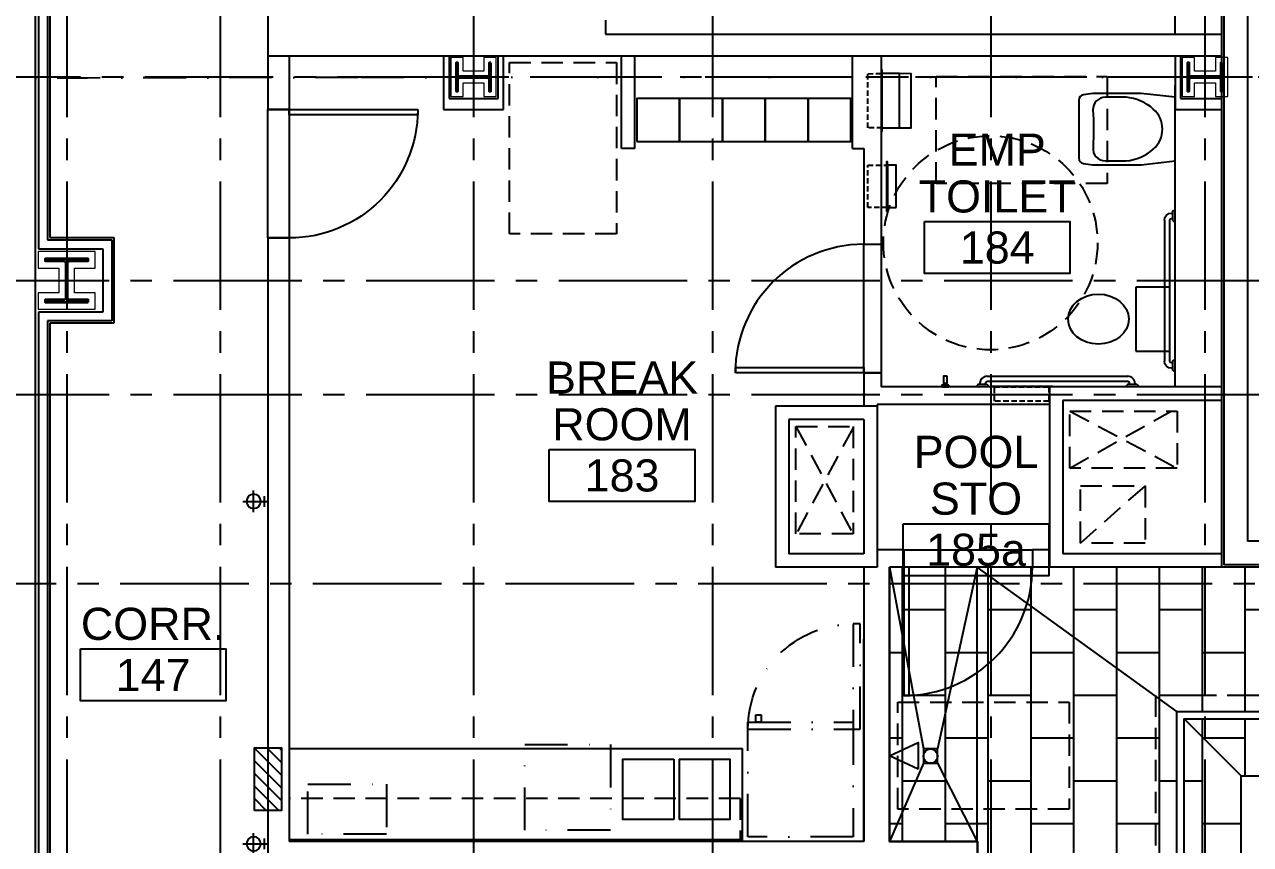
# Model space of a CAD drawing. Header units: inches. Extents: x 5931 to 10048, y 0 to 3185.
# Drawn here: x 6633.2 to 6976.8, y 1458.1 to 1688 of the extents above; entities that cross this region are included whole.
import ezdxf
from ezdxf.enums import TextEntityAlignment as Align

# ---------------------------------------------------------------- set-up
doc = ezdxf.new("R2010")
doc.units = ezdxf.units.IN
doc.header["$LTSCALE"] = 48
doc.header["$MEASUREMENT"] = 0
for name, pattern in [('CENTER2', [1.125, 0.75, -0.125, 0.125, -0.125]), ('DASHDOT2', [0.5, 0.25, -0.125, 0, -0.125]), ('HIDDEN', [0.375, 0.25, -0.125]), ('HIDDEN2', [0.1875, 0.125, -0.0625]), ('PHANTOM2', [1.25, 0.625, -0.125, 0.125, -0.125, 0.125, -0.125])]:
    doc.linetypes.add(name, pattern=pattern)
for name, color, linetype in [('_0_Objects', 8, 'Continuous'), ('A-Door', 8, 'Continuous'), ('A-Door-Head', 8, 'Continuous'), ('A-Eqpm-NIC', 8, 'DASHDOT2'), ('A-Flor-ADA', 8, 'PHANTOM2'), ('A-Flor-Case', 8, 'Continuous'), ('A-Flor-Case-Full Height', 8, 'Continuous'), ('A-Flor-Ovhd', 8, 'HIDDEN2'), ('A-Flor-Pattern', 8, 'Continuous'), ('A-Flor-Pfix', 8, 'Continuous'), ('A-Flor-Soffit', 8, 'HIDDEN2'), ('A-Flor-Spcl', 8, 'Continuous'), ('A-Flor-Wall Mtd Fixture', 8, 'Continuous'), ('A-Grid(3-32)', 8, 'CENTER2'), ('A-HVAC', 8, 'HIDDEN2'), ('A-Pool-Outline', 8, 'Continuous'), ('A-Tag-Rm(3-32)', 8, 'Continuous'), ('A-Wall-Full', 8, 'Continuous'), ('A-Wall-Hatch', 8, 'Continuous'), ('Zoning Envelope', 8, 'DASHDOT2')]:
    doc.layers.add(name, color=color, linetype=linetype)
for name, color, linetype, lineweight in [('A-Detl-Hatch', 8, 'Continuous', 18), ('S-Detl-Hatch', 8, 'Continuous', 18), ('S-Detl-Wide', 8, 'Continuous', 35)]:
    doc.layers.add(name, color=color, linetype=linetype, lineweight=lineweight)
doc.layers.add('G-Anno-Nplt', color=8, linetype='Continuous', lineweight=18, plot=False)
doc.styles.get("Standard").update_dxf_attribs({"font": 'arial.ttf'})

# ---------------------------------------------------------------- blocks, each defined once
blk = doc.blocks.new('1ST FLOOR CORE & SHELL')
at = {"layer": 'A-Wall-Full'}
for p, q in [((2624.75, -8142.38), (2624.75, -8413.75)), ((2953.12, -8296.13), (2953.12, -8506.13)), ((2624.75, -8413.75), (2642.75, -8413.75)), ((2642.75, -8413.75), (2642.75, -8437.75)), ((2642.75, -8437.75), (2624.75, -8437.75)), ((2624.75, -8437.75), (2624.75, -8633.75)), ((2989.12, -8506.13), (2953.12, -8506.13))]:
    blk.add_line(p, q, dxfattribs=at)
at = {"layer": 'A-Wall-Hatch'}
for p, q in [((2624.12, -8143), (2624.12, -8414.38)), ((2621.62, -8150.63), (2621.62, -8416.88)), ((2620.62, -8154.63), (2620.62, -8944.88)), ((2953.75, -8296.13), (2953.75, -8505.5)), ((2960.37, -8296.13), (2960.37, -8498.88)), ((2621.62, -8416.88), (2639.62, -8416.88)), ((2624.12, -8414.38), (2642.12, -8414.38)), ((2639.62, -8416.88), (2639.62, -8434.63)), ((2642.12, -8414.38), (2642.12, -8437.13)), ((2639.62, -8434.63), (2621.62, -8434.63)), ((2621.62, -8434.63), (2621.62, -8636.87)), ((2642.12, -8437.13), (2624.12, -8437.13)), ((2624.12, -8437.13), (2624.12, -8634.37)), ((2989.12, -8498.88), (2960.37, -8498.88)), ((2989.12, -8505.5), (2953.75, -8505.5))]:
    blk.add_line(p, q, dxfattribs=at)
blk = doc.blocks.new('*U10')
at = {"layer": 'A-Detl-Hatch'}
h = blk.add_hatch(dxfattribs=at)
h.set_pattern_fill('ANSI32', color=256, scale=6, style=0)
h.set_pattern_definition([(45, (0, -6.06), (-1.591, 1.591), []), (45, (1.0607, -6.06), (-1.591, 1.591), [])])
edge = h.paths.add_edge_path()
edge.add_line((6, -12.12), (6, -11.515))
edge.add_line((6, -11.515), (0.795, -11.515))
edge.add_arc((0.795, -10.915), 0.6, 180, 270, ccw=False)
edge.add_line((0.195, -10.915), (0.195, -1.205))
edge.add_arc((0.795, -1.205), 0.6, 90, 180, ccw=False)
edge.add_line((0.795, -0.605), (6, -0.605))
edge.add_line((6, -0.605), (6, 0))
edge.add_line((6, 0), (-6, 0))
edge.add_line((-6, 0), (-6, -0.605))
edge.add_line((-6, -0.605), (-0.795, -0.605))
edge.add_arc((-0.795, -1.205), 0.6, 0, 90, ccw=False)
edge.add_line((-0.195, -1.205), (-0.195, -10.915))
edge.add_arc((-0.795, -10.915), 0.6, 270, 360, ccw=False)
edge.add_line((-0.795, -11.515), (-6, -11.515))
edge.add_line((-6, -11.515), (-6, -12.12))
edge.add_line((-6, -12.12), (6, -12.12))
at = {"linetype": 'ByBlock'}
blk.add_lwpolyline([(6, -12.12), (6, -11.515), (0.795, -11.515, -0.4142136), (0.195, -10.915), (0.195, -1.205, -0.4142136), (0.795, -0.605), (6, -0.605), (6, 0), (-6, 0), (-6, -0.605), (-0.795, -0.605, -0.4142136), (-0.195, -1.205), (-0.195, -10.915, -0.4142136), (-0.795, -11.515), (-6, -11.515), (-6, -12.12)], format="xyb", close=True, dxfattribs=at)
blk = doc.blocks.new('W12X65')
at = {"layer": 'S-Detl-Hatch'}
blk.add_lwpolyline([(13860.59, -7310.28), (13860.59, -7305.67), (13854.79, -7305.67), (13854.79, -7298.76), (13860.59, -7298.76), (13860.59, -7294.16), (13844.59, -7294.16), (13844.59, -7298.76), (13850.4, -7298.76), (13850.4, -7305.67), (13844.59, -7305.67), (13844.59, -7310.28)], close=True, dxfattribs=at)
at = {"layer": 'S-Detl-Wide'}
blk.add_blockref('*U10', (13852.59, -7296.16), dxfattribs=at)
blk = doc.blocks.new('*U9')
at = {"layer": 'A-Detl-Hatch'}
h = blk.add_hatch(dxfattribs=at)
h.set_pattern_fill('ANSI32', color=256, scale=6, style=0)
h.set_pattern_definition([(45, (0, -4.865), (-1.591, 1.591), []), (45, (1.0607, -4.865), (-1.591, 1.591), [])])
edge = h.paths.add_edge_path()
edge.add_line((3.98, -9.73), (3.98, -9.295))
edge.add_line((3.98, -9.295), (0.645, -9.295))
edge.add_arc((0.645, -8.795), 0.5, 180, 270, ccw=False)
edge.add_line((0.145, -8.795), (0.145, -0.935))
edge.add_arc((0.645, -0.935), 0.5, 90, 180, ccw=False)
edge.add_line((0.645, -0.435), (3.98, -0.435))
edge.add_line((3.98, -0.435), (3.98, 0))
edge.add_line((3.98, 0), (-3.98, 0))
edge.add_line((-3.98, 0), (-3.98, -0.435))
edge.add_line((-3.98, -0.435), (-0.645, -0.435))
edge.add_arc((-0.645, -0.935), 0.5, 0, 90, ccw=False)
edge.add_line((-0.145, -0.935), (-0.145, -8.795))
edge.add_arc((-0.645, -8.795), 0.5, -90, 0, ccw=False)
edge.add_line((-0.645, -9.295), (-3.98, -9.295))
edge.add_line((-3.98, -9.295), (-3.98, -9.73))
edge.add_line((-3.98, -9.73), (3.98, -9.73))
at = {"linetype": 'ByBlock'}
blk.add_lwpolyline([(3.98, -9.73), (3.98, -9.295), (0.645, -9.295, -0.4142136), (0.145, -8.795), (0.145, -0.935, -0.4142136), (0.645, -0.435), (3.98, -0.435), (3.98, 0), (-3.98, 0), (-3.98, -0.435), (-0.645, -0.435, -0.4142136), (-0.145, -0.935), (-0.145, -8.795, -0.4142136), (-0.645, -9.295), (-3.98, -9.295), (-3.98, -9.73)], format="xyb", close=True, dxfattribs=at)
blk = doc.blocks.new('W10X33')
at = {"layer": 'S-Detl-Hatch'}
blk.add_lwpolyline([(13773.28, -7309.78), (13773.28, -7306.34), (13769.45, -7306.34), (13769.45, -7300.48), (13773.28, -7300.48), (13773.28, -7297.05), (13762.32, -7297.05), (13762.32, -7300.48), (13766.16, -7300.48), (13766.16, -7306.34), (13762.32, -7306.34), (13762.32, -7309.78)], close=True, dxfattribs=at)
at = {"layer": 'S-Detl-Wide'}
blk.add_blockref('*U9', (13767.8, -7298.55), dxfattribs=at)
blk = doc.blocks.new('1ST FLOOR - STRUCTURAL GRID')
at = {"layer": 'A-Grid(3-32)'}
for p, q in [((2629.5, -7426.01), (2629.5, -9520.75)), ((2672.5, -7426.01), (2672.5, -9520.75)), ((2743.5, -7426.01), (2743.5, -9520.75)), ((2810.5, -7426.01), (2810.5, -9520.75)), ((2888.5, -7426.01), (2888.5, -9520.75)), ((2948.5, -7426.01), (2948.5, -9520.75)), ((5927.38, -8368.75), (2104.5, -8368.75)), ((2119.38, -8425.75), (5912.5, -8425.75)), ((2119.38, -8457.75), (5912.5, -8457.75)), ((2104.5, -8510.75), (5927.38, -8510.75))]:
    blk.add_line(p, q, dxfattribs=at)
at = {"rotation": 90}
for p in [(-4559.91, -22136.55), (-4354.91, -22136.55)]:
    blk.add_blockref('W10X33', p, dxfattribs=at)
blk.add_blockref('W12X65', (-11223.1, -1123.53))
blk = doc.blocks.new('King Suite 5')
at = {"layer": 'A-Flor-Soffit'}
blk.add_line((254.26, 6), (254.26, 145.88), dxfattribs=at)
at = {"layer": 'A-Wall-Full'}
for p, q in [((0, 286.65), (0, 0)), ((94.62, 10), (94.62, 6)), ((94.62, 6), (267.25, 6)), ((0, 0), (267.25, 0)), ((49.26, 0), (49.26, -15.08)), ((50.76, 0), (50.76, -11.96)), ((64.49, -11.96), (64.49, 0)), ((65.99, -15.08), (65.99, 0)), ((254.26, 0), (254.26, -15.08)), ((255.76, 0), (255.76, -11.96)), ((50.76, -11.96), (64.49, -11.96)), ((255.76, -11.96), (267.25, -11.96)), ((49.26, -15.08), (65.99, -15.08)), ((254.26, -15.08), (267.25, -15.08))]:
    blk.add_line(p, q, dxfattribs=at)
at = {"layer": 'G-Anno-Nplt'}
blk.add_line((267.25, 274.05), (267.25, -27.93), dxfattribs=at)
blk = doc.blocks.new('Rm Tag')
blk.add_lwpolyline([(-0.2124, 0.0759), (0.2124, 0.0759), (0.2124, -0.0759), (-0.2124, -0.0759)], close=True)
for p in [(0, 0.2858), (0, 0.1493), (0, 0)]:
    blk.add_attdef('XXX', text='', height=0.0938).set_placement(p, align=Align.MIDDLE_CENTER)
blk = doc.blocks.new('Door 36in')
blk.add_lwpolyline([(0, 36), (1.5, 36), (1.5, 0), (0, 0)], close=True)
blk.add_arc((0, 0), 36, 0, 90)
blk = doc.blocks.new('HMWD-X-KS-4TH$0$DR30')
at = {"layer": 'A-Door'}
for p, q in [((0, 36), (-1.5, 36)), ((-1.5, 36), (-1.5, 0)), ((0, 0), (0, 36)), ((-1.5, 0), (0, 0))]:
    blk.add_line(p, q, dxfattribs=at)
blk.add_arc((0, 0), 36, 90, 180, dxfattribs=at)
blk = doc.blocks.new('refrigerator')
blk.add_line((-30.125, 0), (-30.125, -29.5))
for points in [[(-32.125, -29.5), (0, -29.5), (0, 0), (-32.125, 0)], [(-34.125, -3.75), (-32.125, -3.75), (-32.125, -2.25), (-34.125, -2.25)], [(-59.625, -31.5), (-59.625, -29.5), (-30.125, -29.5), (-30.125, -31.5)]]:
    blk.add_lwpolyline(points, close=True)
blk.add_arc((-30.125, -29.5), 29.5, 90, 183.88744)
blk = doc.blocks.new('em lounge sink')
for p, q in [((-0.75, 20.5), (-0.75, 3.6)), ((0.75, 20.5), (0.75, 3.6))]:
    blk.add_line(p, q)
for points in [[(-0.75, 3.6), (-15, 3.6), (-15, 20.5), (-0.75, 20.5)], [(0.75, 20.5), (15, 20.5), (15, 3.6), (0.75, 3.6)]]:
    blk.add_lwpolyline(points)
blk = doc.blocks.new('wall sconce typ')
for p, q in [((0, 7), (0, 0)), ((3, 4), (-3, 4)), ((-1.5, 1), (1.5, 1))]:
    blk.add_line(p, q)
blk.add_circle((0, 4), 2)
blk = doc.blocks.new('200 PLAN')
at = {"linetype": 'HIDDEN2', "ltscale": 0.25}
blk.add_lwpolyline([(-7.59, -0.25), (-7.59, 3.75), (7.58, 3.75), (7.59, -0.25)], dxfattribs=at)
blk.add_lwpolyline([(-8.59, -0.25), (8.59, -0.25), (8.59, 0), (-8.59, 0)], close=True)
for points in [[(-7.59, -0.25), (-7.59, -5.12), (7.59, -5.12), (7.59, -0.25)], [(-7.59, -0.25), (-7.59, -8.38), (7.58, -8.38), (7.59, -0.25)]]:
    blk.add_lwpolyline(points)
blk = doc.blocks.new('201 PLAN')
at = {"linetype": 'HIDDEN2', "ltscale": 0.25}
blk.add_lwpolyline([(-5.94, -0.25), (-5.94, 5.25), (5.95, 5.25), (5.95, -0.25)], dxfattribs=at)
for points in [[(-6.94, -0.25), (6.94, -0.25), (6.94, 0), (-6.94, 0)], [(-5.94, -2.69), (5.94, -2.69), (5.94, -0.25), (-5.94, -0.25)]]:
    blk.add_lwpolyline(points, close=True)
blk = doc.blocks.new('204 PLAN')
blk.add_line((1, 44.25), (0.75, 44.25))
for points in [[(0.5, 45, 0), (0, 45, 0)], [(0.75, 44.75, 0), (0.5, 45, 0)], [(0.75, 44.75, 0), (0.75, 42.25, 0)], [(0.5, 42, 0), (0, 42, 0)], [(0.75, 42.25, 0), (0.5, 42, 0)], [(1, 42.75, 0), (0.75, 42.75, 0)], [(1.5, 2.75, 0), (1.5, 42.25, 0)], [(3, 42.25, 0), (3, 2.75, 0)], [(0, 3, 0), (0.5, 3, 0)], [(0.5, 0, 0), (0, 0, 0)], [(0.75, 2.75, 0), (0.5, 3, 0)], [(0.75, 0.25, 0), (0.5, 0, 0)], [(0.75, 2.75, 0), (0.75, 0.25, 0)], [(0.75, 2.25, 0), (1, 2.25, 0)], [(1, 0.75, 0), (0.75, 0.75, 0)]]:
    blk.add_polyline3d(points)
for centre, radius, start, end in [((1, 42.25), 2, 0, 90), ((1, 42.25), 0.5, 0, 90), ((1, 2.75), 2, 270, 0), ((1, 2.75), 0.5, 270, 0)]:
    blk.add_arc(centre, radius, start, end)
blk = doc.blocks.new('202 PLAN')
at = {"linetype": 'HIDDEN2', "ltscale": 0.25}
blk.add_lwpolyline([(-7.59375, 0), (7.59375, 0), (7.59375, 4), (-7.59375, 4)], close=True, dxfattribs=at)
blk.add_lwpolyline([(-8.59375, -0.25), (8.59375, -0.25), (8.59375, 0), (-8.59375, 0)], close=True)
blk = doc.blocks.new('RECTANG')
for p, q in [((1, 1), (0, 1)), ((0, 1), (0, 0)), ((1, 0), (1, 1)), ((0, 0), (1, 0))]:
    blk.add_line(p, q)
blk = doc.blocks.new('ELLIPSE')
blk.add_circle((0.5, 0.5), 0.5)
blk = doc.blocks.new('PEQWCT')
at = {"rotation": 180}
for name, p, xscale, yscale, zscale in [('ELLIPSE', (7, 30), 14, 17, 14), ('RECTANG', (9, 11), 18, 9.5, 18)]:
    blk.add_blockref(name, p, dxfattribs=dict(at, xscale=xscale, yscale=yscale, zscale=zscale))
blk = doc.blocks.new('205 PLAN')
for p, q in [((-0.125, -1.0625), (-0.125, -0.5)), ((0.125, -1.0625), (0.125, -0.5))]:
    blk.add_line(p, q)
for points in [[(-1, -0.5), (1, -0.5), (1, 0), (-1, 0)], [(-0.5, -3.0625), (0.5, -3.0625), (0.5, -1.0625), (-0.5, -1.0625)]]:
    blk.add_lwpolyline(points, close=True)
blk = doc.blocks.new('floor pattern 1st floor')
at = {"layer": 'A-Flor-Pattern'}
h = blk.add_hatch(dxfattribs=at)
h.set_pattern_fill('WOODS_BOARD_WIDE', color=256, scale=3, pattern_type=2)
h.set_pattern_definition([(0, (2343, 1229.155), (0, 6), []), (90, (2343, 1229.155), (-12, 12), [6, -42]), (90, (2367, 1235.155), (-12, 12), [6, -42])])
edge = h.paths.add_edge_path(flags=16)
edge.add_line((2149.55, 1020.63), (2161.55, 1020.63))
edge.add_ellipse((2161.55, 1015.63), major_axis=(-3.54, -3.54), ratio=1, start_angle=135, end_angle=225, ccw=False)
edge.add_line((2166.55, 1015.63), (2166.55, 984.63))
edge.add_ellipse((2161.55, 984.63), major_axis=(3.54, -3.54), ratio=1, start_angle=315, end_angle=405, ccw=False)
edge.add_line((2161.55, 979.63), (2156.55, 979.63))
edge.add_line((2156.55, 979.63), (2156.55, 955.63))
edge.add_line((2156.55, 955.63), (2147.55, 955.63))
edge.add_line((2147.55, 955.63), (2126.55, 955.63))
edge.add_line((2126.55, 955.63), (2126.55, 995.43))
edge.add_line((2126.55, 995.43), (2126.55, 1010.63))
edge.add_line((2126.55, 1010.63), (2144.55, 1010.63))
edge.add_line((2144.55, 1010.63), (2144.55, 1015.63))
edge.add_ellipse((2148.74, 1016.43), major_axis=(3.19, 3.19), ratio=0.85373, start_angle=38.5071, end_angle=141.4929, ccw=False)
edge = h.paths.add_edge_path(flags=16)
edge.add_ellipse((2192.35, 952.43), major_axis=(-3.19, 3.19), ratio=0.855373, start_angle=218.4535, end_angle=321.5465, ccw=False)
edge.add_line((2196.55, 951.63), (2196.53, 920.27))
edge.add_ellipse((2191.55, 920.63), major_axis=(-3.54, -3.54), ratio=1, start_angle=45, end_angle=130.7903, ccw=False)
edge.add_line((2191.55, 915.63), (2186.71, 915.63))
edge.add_line((2186.71, 915.63), (2186.55, 891.63))
edge.add_line((2186.55, 891.63), (2177.55, 891.63))
edge.add_line((2177.55, 891.63), (2156.55, 891.63))
edge.add_line((2156.55, 891.63), (2156.55, 931.43))
edge.add_line((2156.55, 931.43), (2156.55, 946.63))
edge.add_line((2156.55, 946.63), (2174.55, 946.63))
edge.add_line((2174.55, 946.63), (2174.55, 951.63))
edge.add_ellipse((2179.55, 951.63), major_axis=(3.54, -3.54), ratio=1, start_angle=135, end_angle=225, ccw=False)
edge.add_line((2179.55, 956.63), (2191.55, 956.63))
edge = h.paths.add_edge_path(flags=16)
edge.add_ellipse((2066.4, 1141.28), major_axis=(0, 0.0156), ratio=1, start_angle=270, end_angle=337.7307)
edge.add_line((2066.41, 1141.3), (2066.41, 1141.29))
edge.add_line((2066.41, 1141.29), (2066.41, 1140.75))
edge.add_line((2066.41, 1140.75), (2066.4, 1140.75))
edge.add_line((2066.4, 1140.75), (2066.4, 1140.71))
edge.add_line((2066.4, 1140.71), (2049.13, 1140.71))
edge.add_line((2049.13, 1140.71), (2045.1, 1140.71))
edge.add_line((2045.1, 1140.71), (2032.76, 1140.71))
edge.add_line((2032.76, 1140.71), (2030.38, 1140.71))
edge.add_line((2030.38, 1140.71), (2028, 1140.71))
edge.add_line((2028, 1140.71), (2028, 1140.75))
edge.add_line((2028, 1140.75), (2028, 1140.75))
edge.add_line((2028, 1140.75), (2028, 1141.29))
edge.add_line((2028, 1141.29), (2028, 1141.3))
edge.add_ellipse((2028, 1141.28), major_axis=(0, 0.0156), ratio=1, start_angle=22.2693, end_angle=90)
edge.add_line((2027.99, 1141.28), (2027.99, 1140.71))
edge.add_line((2027.99, 1140.71), (2027.95, 1140.71))
edge.add_line((2027.95, 1140.71), (2027.95, 1141.28))
edge.add_line((2027.95, 1141.28), (2027.95, 1141.29))
edge.add_ellipse((2028, 1141.29), major_axis=(0.0455, 0), ratio=1, start_angle=90, end_angle=180, ccw=False)
edge.add_line((2028, 1141.33), (2028, 1141.33))
edge.add_line((2028, 1141.33), (2028, 1141.33))
edge.add_line((2028, 1141.33), (2033.88, 1141.33))
edge.add_line((2033.88, 1141.33), (2033.88, 1141.91))
edge.add_ellipse((2033.93, 1141.91), major_axis=(0.0515, 0), ratio=1, start_angle=90, end_angle=180, ccw=False)
edge.add_line((2033.93, 1141.96), (2036.13, 1141.96))
edge.add_line((2036.13, 1141.96), (2036.13, 1145.93))
edge.add_ellipse((2037.88, 1152.71), major_axis=(7, 0), ratio=1, start_angle=180, end_angle=255.5225, ccw=False)
edge.add_ellipse((2037.88, 1152.71), major_axis=(7, 0), ratio=1, start_angle=0, end_angle=180, ccw=False)
edge.add_ellipse((2037.88, 1152.71), major_axis=(7, 0), ratio=1, start_angle=284.4775, end_angle=360, ccw=False)
edge.add_line((2039.63, 1145.93), (2039.63, 1141.96))
edge.add_line((2039.63, 1141.96), (2041.83, 1141.96))
edge.add_ellipse((2041.83, 1141.91), major_axis=(0.0515, 0), ratio=1, start_angle=360, end_angle=450, ccw=False)
edge.add_line((2041.88, 1141.91), (2041.88, 1141.33))
edge.add_line((2041.88, 1141.33), (2052.58, 1141.33))
edge.add_line((2052.58, 1141.33), (2052.58, 1141.91))
edge.add_ellipse((2052.63, 1141.91), major_axis=(0.0515, 0), ratio=1, start_angle=90, end_angle=180, ccw=False)
edge.add_line((2052.63, 1141.96), (2054.83, 1141.96))
edge.add_line((2054.83, 1141.96), (2054.83, 1145.93))
edge.add_ellipse((2056.58, 1152.71), major_axis=(7, 0), ratio=1, start_angle=180, end_angle=255.5225, ccw=False)
edge.add_ellipse((2056.58, 1152.71), major_axis=(7, 0), ratio=1, start_angle=0, end_angle=180, ccw=False)
edge.add_ellipse((2056.58, 1152.71), major_axis=(7, 0), ratio=1, start_angle=284.4775, end_angle=360, ccw=False)
edge.add_line((2058.33, 1145.93), (2058.33, 1141.96))
edge.add_line((2058.33, 1141.96), (2060.52, 1141.96))
edge.add_ellipse((2060.52, 1141.91), major_axis=(0.0515, 0), ratio=1, start_angle=360, end_angle=450, ccw=False)
edge.add_line((2060.58, 1141.91), (2060.58, 1141.33))
edge.add_line((2060.58, 1141.33), (2066.4, 1141.33))
edge.add_line((2066.4, 1141.33), (2066.41, 1141.33))
edge.add_line((2066.41, 1141.33), (2066.41, 1141.33))
edge.add_ellipse((2066.41, 1141.29), major_axis=(0.0455, 0), ratio=1, start_angle=360, end_angle=450, ccw=False)
edge.add_line((2066.45, 1141.29), (2066.45, 1141.28))
edge.add_line((2066.45, 1141.28), (2066.45, 1140.71))
edge.add_line((2066.45, 1140.71), (2066.42, 1140.71))
edge.add_line((2066.42, 1140.71), (2066.42, 1141.28))
edge = h.paths.add_edge_path(flags=16)
edge.add_ellipse((2444.83, 1074.38), major_axis=(-118.23, -0.04), ratio=0.670803, start_angle=0, end_angle=360)
h.paths.add_polyline_path([(2248.8, 1035.5), (2231.2, 1035.5), (2231.2, 1051.02), (2248.8, 1051.02)], flags=16)
h.paths.add_polyline_path([(2082.3, 971.08), (2080.55, 971.08), (2080.55, 1020.63), (2082.3, 1020.63)], flags=16)
h.paths.add_polyline_path([(2176.17, 1088.71), (2128.17, 1088.71), (2128.17, 1056.71), (2176.17, 1056.71)], flags=16)
h.paths.add_polyline_path([(2082.8, 1013.35), (2084.55, 1013.35), (2084.55, 889.63), (2082.8, 889.63)], flags=16)
h.paths.add_polyline_path([(2647.16, 890.63), (2647.91, 890.63), (2647.91, 885.01), (2647.16, 885.01)], flags=17)
h.paths.add_polyline_path([(2904.95, 1517.5), (2903.2, 1517.5), (2903.2, 1603.94), (2838.38, 1603.94), (2838.38, 1227.95), (2473.75, 1227.95), (2473.75, 1224.79), (2343.75, 1224.79), (2343.75, 1227.95), (2248.3, 1227.95), (2248.3, 1213.63), (2077.63, 1213.63), (2077.63, 1355.13), (2019.63, 1355.13), (2019.63, 1232.01), (2025.81, 1232.01), (2025.81, 1213.63), (2006.19, 1213.63), (2006.19, 1226.76), (1903.62, 1226.76), (1903.62, 1213.63), (1889.75, 1213.63), (1889.75, 1212.88), (1884.25, 1212.88), (1884.25, 1252.76), (1889.75, 1252.76), (1889.75, 1252.01), (1902, 1252.01), (1902, 1420.01), (1885.75, 1420.01), (1885.75, 1438.01), (1751.63, 1438.01), (1751.63, 1252.76), (1758.31, 1252.76), (1758.31, 1212.88), (1756.81, 1212.88), (1756.81, 1173.26), (1347.75, 1173.26), (1347.75, 1179.26), (1414.74, 1179.26), (1414.74, 1233.51), (1410.74, 1233.51), (1410.74, 1240.25), (1356.74, 1240.25), (1356.74, 1233.51), (1269.13, 1233.51), (1269.13, 1173.26), (980.46, 1173.26), (980.46, 1209.21), (835.81, 1209.21), (835.81, 1173.26), (707.38, 1173.26), (707.38, 1113.26), (1275.75, 1113.26), (1275.75, 1101.26), (1347.75, 1101.26), (1347.75, 1113.26), (1800.63, 1113.26), (1800.63, 1077.26), (1858.63, 1077.26), (1858.63, 1113.26), (1885.75, 1113.26), (1885.75, 1158.46), (2017.2, 1158.46), (2017.2, 1140.71), (2077.2, 1140.71), (2077.2, 1158.46), (2176.17, 1158.46), (2176.17, 1129.58), (2082.08, 1129.58), (2082.08, 1127.46), (2027.09, 1127.46), (2027.09, 1061.46), (2086.8, 1061.46), (2086.8, 1056.58), (2024.71, 1056.58), (2024.71, 987.13), (2072.8, 987.13), (2072.8, 1017.73), (2080.05, 1017.73), (2080.05, 890.63), (2059.81, 890.63), (2059.81, 885.01), (2386, 885.01), (2386.02, 985.89), (2427.01, 985.89), (2427.01, 986.51), (2501.03, 986.51), (2501.03, 985.89), (2542.02, 985.89), (2542.02, 885.01), (2647.16, 885.01), (2647.16, 1054.51), (2790.91, 1054.51), (2790.91, 1108.51), (2664.93, 1108.51), (2664.93, 1114.51), (2881.96, 1114.51), (2881.96, 1158.63), (2917.96, 1158.63), (2917.96, 1114.51), (2978.21, 1114.51), (2978.21, 1227.95), (2920.86, 1227.95), (2920.86, 1226.45), (2902.77, 1226.45), (2902.77, 1231.7), (2891.52, 1231.7), (2891.52, 1397.64), (2882.27, 1397.64), (2882.27, 1453.06), (2891.52, 1453.06), (2902.77, 1453.06), (2902.77, 1458), (2921.23, 1458), (2921.23, 1455.93), (2978.21, 1455.93), (2978.21, 1516.53), (2962.2, 1516.53), (2962.2, 1517.5)])
h = blk.add_hatch(dxfattribs=at)
h.set_pattern_fill('STONE_HOLLAND_PARQUET_2', color=256, scale=3, angle=90, pattern_type=2)
h.set_pattern_definition([(90, (1335.26, 1535.882), (-12, 7e-16), []), (180, (1335.26, 1535.882), (-12, -12), [12, -12])])
h.paths.add_polyline_path([(1268.13, 1291.38), (1175.94, 1291.38), (956.13, 1291.38), (956.13, 1495.38), (1268.13, 1495.38)], flags=16)
h.paths.add_polyline_path([(1335.26, 1535.88), (1128.75, 1535.88), (1128.75, 1522.52), (1111.25, 1522.52), (1111.25, 1535.88), (875.63, 1535.88), (875.63, 1459.01), (900.25, 1459.01), (900.25, 1252.03), (913.88, 1252.03), (913.88, 1215.21), (990.96, 1215.21), (990.96, 1179.26), (1260.75, 1179.26), (1260.75, 1239.51), (1335.26, 1239.51)])
h.paths.add_polyline_path([(1111.25, 1234.53), (1111.25, 1249.99), (1128.62, 1249.99), (1128.62, 1234.53)])
h = blk.add_hatch(dxfattribs=at)
h.set_pattern_fill('STONE_HOLLAND_PARQUET_2', color=256, scale=3, angle=90, pattern_type=2)
h.set_pattern_definition([(90, (1335.26, 1535.882), (-12, 7e-16), []), (180, (1335.26, 1535.882), (-12, -12), [12, -12])])
edge = h.paths.add_edge_path()
edge.add_line((1151.87, 1301.5), (1151.88, 1293.38))
edge.add_line((1151.88, 1293.38), (1266.13, 1293.38))
edge.add_line((1266.13, 1293.38), (1266.13, 1493.38))
edge.add_line((1266.13, 1493.38), (958.13, 1493.38))
edge.add_line((958.13, 1493.38), (958.13, 1293.38))
edge.add_line((958.13, 1293.38), (1148.31, 1293.38))
edge.add_line((1148.31, 1293.38), (1148.31, 1301.5))
edge.add_arc((1150.09, 1297.46), 4.42, 113.7618, 426.2382)
edge = h.paths.add_edge_path(flags=16)
edge.add_line((976.87, 1443.38), (976.87, 1430.27))
edge.add_arc((976.57, 1430.27), 0.3, -90, 0, ccw=False)
edge.add_line((976.57, 1429.97), (972.86, 1429.97))
edge.add_arc((972.86, 1430.27), 0.3, 180, 270, ccw=False)
edge.add_line((972.56, 1430.27), (972.56, 1432.15))
edge.add_arc((972.86, 1432.15), 0.3, 90, 180, ccw=False)
edge.add_line((972.86, 1432.45), (973.23, 1432.45))
edge.add_line((973.23, 1432.45), (973.23, 1432.91))
edge.add_line((973.23, 1432.91), (968.84, 1432.91))
edge.add_line((968.84, 1432.91), (968.84, 1432.47))
edge.add_line((968.84, 1432.47), (969.5, 1432.47))
edge.add_arc((969.5, 1432.27), 0.2, 0, 90, ccw=False)
edge.add_line((969.7, 1432.27), (969.7, 1430.19))
edge.add_arc((969.5, 1430.19), 0.2, -90, 0, ccw=False)
edge.add_line((969.5, 1429.99), (965.58, 1429.99))
edge.add_arc((965.58, 1430.19), 0.2, 180, 270, ccw=False)
edge.add_line((965.38, 1430.19), (965.38, 1443.38))
edge.add_arc((966.38, 1443.38), 1, 90, 180, ccw=False)
edge.add_line((966.38, 1444.38), (970.43, 1444.38))
edge.add_line((970.43, 1444.38), (970.43, 1452.78))
edge.add_arc((971.13, 1454.81), 2.15, -70.9838, 250.9838, ccw=False)
edge.add_line((971.82, 1452.78), (971.82, 1444.38))
edge.add_line((971.82, 1444.38), (975.87, 1444.38))
edge.add_arc((975.87, 1443.38), 1, 0, 90, ccw=False)
edge = h.paths.add_edge_path(flags=16)
edge.add_line((976.57, 1429.97), (974.13, 1429.97))
edge.add_line((974.13, 1429.97), (974.13, 1309.38))
edge.add_line((974.13, 1309.38), (1250.13, 1309.38))
edge.add_line((1250.13, 1309.38), (1250.13, 1477.38))
edge.add_line((1250.13, 1477.38), (974.13, 1477.38))
edge.add_line((974.13, 1477.38), (974.13, 1444.38))
edge.add_line((974.13, 1444.38), (975.87, 1444.38))
edge.add_arc((975.87, 1443.38), 1, 0, 90, ccw=False)
edge.add_line((976.87, 1443.38), (976.87, 1430.27))
edge.add_arc((976.57, 1430.27), 0.3, -90, 0, ccw=False)
blk.add_lwpolyline([(875.63, 1535.88), (875.63, 1459.01), (900.25, 1459.01), (900.25, 1252.03), (913.88, 1252.03), (913.88, 1215.21), (990.96, 1215.21), (990.96, 1179.26), (1260.75, 1179.26), (1260.75, 1239.51), (1335.26, 1239.51), (1335.26, 1535.88), (1128.75, 1535.88), (1128.75, 1522.52), (1111.25, 1522.52), (1111.25, 1535.88), (875.63, 1535.88)], dxfattribs=at)

msp = doc.modelspace()

# ---------------------------------------------------------------- hatches: boundary and pattern name
at = {"layer": 'A-Flor-Spcl'}
h = msp.add_hatch(dxfattribs=at)
h.set_pattern_fill('ANSI31', color=256, scale=20, angle=-270, style=0)
h.set_pattern_definition([(135, (8678.7949, 9693.321), (-1.76776695, -1.76776695), [])])
h.paths.add_polyline_path([(6697.58, 1467.68), (6697.58, 1485.21), (6705.17, 1485.21), (6705.17, 1467.68)])

# ---------------------------------------------------------------- linework, layer by layer
at = {"layer": 'A-Door-Head'}
for points in [[(6701.38, 1664.15), (6707.38, 1664.15), (6707.38, 1628.15), (6701.38, 1628.15)], [(6868.38, 1626.38), (6873.25, 1626.38), (6873.25, 1590.38), (6868.38, 1590.38)], [(6879.63, 1540.76), (6915.63, 1540.76), (6915.63, 1535.88), (6879.63, 1535.88)]]:
    msp.add_lwpolyline(points, close=True, dxfattribs=at)
at = {"layer": 'A-Eqpm-NIC'}
for points in [[(6773.38, 1486.13), (6797.38, 1486.13), (6797.38, 1462.13), (6773.38, 1462.13)], [(6712.61, 1461.01), (6712.61, 1475.01), (6734.61, 1475.01), (6734.61, 1461.01)]]:
    msp.add_lwpolyline(points, close=True, dxfattribs=at)
at = {"layer": 'A-Flor-ADA', "linetype": 'HIDDEN2'}
for points in [[(6799.07, 1677.31), (6799.07, 1629.31), (6769.07, 1629.31), (6769.07, 1677.31)], [(6936.63, 1643.4), (6888.63, 1643.4), (6888.63, 1673.4), (6936.63, 1673.4)], [(6925.94, 1468.01), (6877.94, 1468.01), (6877.94, 1498.01), (6925.94, 1498.01)]]:
    msp.add_lwpolyline(points, close=True, dxfattribs=at)
msp.add_circle((6903.88, 1626.8), 30, dxfattribs=at)
at = {"layer": 'A-Flor-Case'}
for p, q in [((6707.38, 1485.01), (6834.38, 1485.01)), ((6834.38, 1459.01), (6834.38, 1485.01)), ((6707.38, 1459.5), (6834.38, 1459.5))]:
    msp.add_line(p, q, dxfattribs=at)
for points in [[(6804.75, 1655.24), (6816.75, 1655.24), (6816.75, 1667.24), (6804.75, 1667.24)], [(6816.75, 1655.24), (6828.75, 1655.24), (6828.75, 1667.24), (6816.75, 1667.24)], [(6828.75, 1655.24), (6840.75, 1655.24), (6840.75, 1667.24), (6828.75, 1667.24)], [(6840.75, 1655.24), (6852.75, 1655.24), (6852.75, 1667.24), (6840.75, 1667.24)], [(6852.75, 1655.24), (6864.75, 1655.24), (6864.75, 1667.24), (6852.75, 1667.24)]]:
    msp.add_lwpolyline(points, close=True, dxfattribs=at)
at = {"layer": 'A-Flor-Ovhd'}
for q in [(6707.38, 1471.01), (6833.74, 1459.01)]:
    msp.add_line((6833.74, 1471.01), q, dxfattribs=at)
at = {"layer": 'A-Flor-Pattern'}
for p, q in [((6875.63, 1535.88), (6885.07, 1484.9)), ((6900.12, 1535.88), (6889.07, 1484.9)), ((6900.12, 1459.01), (6900.12, 1535.88)), ((6956.13, 1495.38), (6900.12, 1535.88)), ((6974.13, 1477.38), (6958.13, 1493.38)), ((6885.07, 1480.9), (6875.63, 1459.01)), ((6889.07, 1480.9), (6900.12, 1459.01))]:
    msp.add_line(p, q, dxfattribs=at)
at = {"layer": 'A-Flor-Pfix'}
for points in [[(6928.63, 1650.54, 0.372734), (6929.92, 1649.06), (6932.6, 1648.67), (6946.07, 1648.69), (6955.63, 1649.75), (6955.63, 1667.6), (6946.07, 1668.66), (6932.6, 1668.68), (6929.92, 1668.3, 0.372734), (6928.63, 1666.81), (6928.63, 1666.26)], [(6932.62, 1653.59, 0.442751), (6936.1, 1649.76), (6941.93, 1649.76, 0.157712), (6949.52, 1653.05, 0.451589), (6949.52, 1664.3, 0.157712), (6941.93, 1667.6), (6936.1, 1667.6, 0.418258), (6932.6, 1664.05, -0.026714)]]:
    msp.add_lwpolyline(points, format="xyb", close=True, dxfattribs=at)
for points in [[(6883.63, 1479.29), (6875.63, 1483.01), (6875.63, 1483.01), (6883.63, 1486.73)], [(6885.07, 1484.9), (6885.07, 1480.9), (6889.07, 1480.9), (6889.07, 1484.9)]]:
    msp.add_lwpolyline(points, close=True, dxfattribs=at)
msp.add_circle((6887.07, 1482.9), 2, dxfattribs=at)
at = {"layer": 'A-Flor-Soffit'}
for p, q in [((6950.13, 1499.88), (6950.13, 1285.38)), ((7111.25, 1499.88), (6950.13, 1499.88))]:
    msp.add_line(p, q, dxfattribs=at)
at = {"layer": 'A-Flor-Spcl'}
msp.add_lwpolyline([(6697.58, 1467.68), (6697.58, 1485.21), (6705.17, 1485.21), (6705.17, 1467.68)], close=True, dxfattribs=at)
at = {"layer": 'A-HVAC'}
for p, q in [((6926.14, 1579.63), (6956.22, 1563.63)), ((6926.14, 1563.63), (6954.5, 1579.63)), ((6849.38, 1575.26), (6865.38, 1545.18)), ((6865.38, 1574.96), (6849.38, 1545.18)), ((6929.11, 1542.63), (6947.24, 1558.63))]:
    msp.add_line(p, q, dxfattribs=at)
for points in [[(6926.14, 1579.63), (6956.22, 1579.63), (6956.22, 1563.63), (6926.14, 1563.63)], [(6849.38, 1545.18), (6849.38, 1575.26), (6865.38, 1575.26), (6865.38, 1545.18)], [(6929.11, 1558.63), (6947.24, 1558.63), (6947.24, 1542.63), (6929.11, 1542.63)]]:
    msp.add_lwpolyline(points, close=True, dxfattribs=at)
at = {"layer": 'A-Pool-Outline'}
msp.add_lwpolyline([(6994, 1291.38), (6956.13, 1291.38), (6956.13, 1495.38), (7268.13, 1495.38), (7268.13, 1291.38)], close=True, dxfattribs=at)
for points in [[(6994, 1293.38), (6958.13, 1293.38), (6958.13, 1493.38), (7266.13, 1493.38), (7266.13, 1293.38), (6994, 1293.38)], [(6994, 1309.38), (6974.13, 1309.38), (6974.13, 1477.38), (6994, 1477.38)]]:
    msp.add_lwpolyline(points, dxfattribs=at)
at = {"layer": 'A-Wall-Full'}
for p, q in [((6701.38, 1679.24), (6701.38, 1664.15)), ((6707.38, 1679.24), (6707.38, 1664.15)), ((6800.5, 1653.24), (6800.5, 1679.24)), ((6804.25, 1653.24), (6804.25, 1679.24)), ((6865.25, 1653.24), (6865.25, 1679.24)), ((6873.25, 1679.24), (6873.25, 1626.38)), ((6955.63, 1586.38), (6955.63, 1671.01)), ((6707.38, 1664.15), (6701.63, 1664.15)), ((6804.25, 1653.24), (6800.5, 1653.24)), ((6865.25, 1653.24), (6868.38, 1653.24)), ((6868.38, 1653.24), (6868.38, 1626.38)), ((6701.38, 1628.15), (6701.38, 1451.26)), ((6701.63, 1628.15), (6707.38, 1628.15)), ((6707.38, 1628.15), (6707.38, 1459.01)), ((6868.38, 1626.38), (6873.25, 1626.38)), ((6868.38, 1590.38), (6873.25, 1590.38)), ((6868.38, 1590.38), (6868.38, 1581.01)), ((6873.25, 1590.38), (6873.25, 1586.38)), ((6968.63, 1586.38), (6873.25, 1586.38)), ((6920.39, 1586.38), (6920.39, 1535.88)), ((6843.63, 1581.01), (6843.63, 1535.88)), ((6872.13, 1581.01), (6843.63, 1581.01)), ((6920.39, 1581.51), (6872.13, 1581.51)), ((6872.13, 1581.51), (6872.13, 1535.88)), ((6924.14, 1582.63), (6924.14, 1539.63)), ((6968.63, 1582.63), (6924.14, 1582.63)), ((6868.38, 1577.26), (6847.38, 1577.26)), ((6847.38, 1577.26), (6847.38, 1539.63)), ((6868.38, 1577.26), (6868.38, 1539.63)), ((6868.38, 1539.63), (6847.38, 1539.63)), ((6879.63, 1540.76), (6872.13, 1540.76)), ((6879.63, 1540.76), (6879.63, 1535.88)), ((6915.63, 1540.76), (6915.63, 1535.88)), ((6920.39, 1540.76), (6915.63, 1540.76)), ((6968.63, 1539.63), (6924.14, 1539.63)), ((6872.13, 1535.88), (6843.63, 1535.88)), ((6868.38, 1535.88), (6868.38, 1459.01)), ((6875.63, 1459.01), (6875.63, 1535.88)), ((6968.63, 1535.88), (6915.63, 1535.88)), ((6868.38, 1459.01), (6868.38, 1515.68)), ((6868.38, 1459.01), (6707.38, 1459.01)), ((6900.25, 1459.01), (6875.63, 1459.01)), ((6900.25, 1252.03), (6900.25, 1459.01))]:
    msp.add_line(p, q, dxfattribs=at)
at = {"layer": 'Zoning Envelope'}
msp.add_lwpolyline([(9965.74, 1673.26), (6860, 1673.26, 0.000426), (6726.65, 1673.14, 0.001551), (6120, 1670.34, 0.001255)], format="xyb", dxfattribs=at)
msp.add_lwpolyline([(9965.74, 1673.26), (6860, 1673.26, 0.000426), (6726.65, 1673.14, 0.001551), (6120, 1670.34, 0.001255)], format="xyb", dxfattribs=at)
msp.add_lwpolyline([(9965.74, 1673.26), (6860, 1673.26, 0.000426), (6726.65, 1673.14, 0.001551), (6120, 1670.34, 0.001255)], format="xyb", dxfattribs=at)
msp.add_lwpolyline([(9965.74, 1673.26), (6860, 1673.26, 0.000426), (6726.65, 1673.14, 0.001551), (6120, 1670.34, 0.001255)], format="xyb", dxfattribs=at)

# ---------------------------------------------------------------- block references
at = {"layer": '_0_Objects', "linetype": 'HIDDEN'}
msp.add_blockref('1ST FLOOR - STRUCTURAL GRID', (4015.5, 10042.01), dxfattribs=at)
at = {"layer": '_0_Objects'}
for name, p in [('1ST FLOOR CORE & SHELL', (4015.5, 10042.01)), ('King Suite 5', (6701.38, 1679.24))]:
    msp.add_blockref(name, p, dxfattribs=at)
at = {"layer": 'A-Door', "xscale": -1, "rotation": 270}
msp.add_blockref('HMWD-X-KS-4TH$0$DR30', (6707.38, 1664.15), dxfattribs=at)
at = {"layer": 'A-Door'}
for name, p, rotation in [('Door 36in', (6868.38, 1590.38), 90), ('HMWD-X-KS-4TH$0$DR30', (6879.63, 1535.88), 180)]:
    msp.add_blockref(name, p, dxfattribs=dict(at, rotation=rotation))
at = {"layer": 'A-Eqpm-NIC', "extrusion": (0, 0, -1), "zscale": -1, "rotation": 270}
msp.add_blockref('refrigerator', (-6835.91, 1460.32), dxfattribs=at)
at = {"layer": 'A-Flor-Case-Full Height'}
msp.add_blockref('floor pattern 1st floor', (6000, 0), dxfattribs=at)
at = {"layer": 'A-Flor-Pfix', "rotation": 90.00009653294101}
msp.add_blockref('PEQWCT', (6955.64, 1605.41), dxfattribs=at)
at = {"layer": 'A-Flor-Pfix'}
msp.add_blockref('em lounge sink', (6815.88, 1461.51), dxfattribs=at)
at = {"layer": 'A-Flor-Spcl'}
for name, p, rotation in [('200 PLAN', (6873.25, 1666.63), 90), ('201 PLAN', (6874.75, 1642.6), 90), ('205 PLAN', (6891.25, 1586.38), 180), ('204 PLAN', (6945.14, 1586.38), 90.00015116800387)]:
    msp.add_blockref(name, p, dxfattribs=dict(at, rotation=rotation))
for name, p, xscale, rotation in [('204 PLAN', (6955.63, 1590.88), -1, 359.9998342394102), ('202 PLAN', (6912.64, 1586.38), -0.9999999999999999, 179.9999850825719)]:
    msp.add_blockref(name, p, dxfattribs=dict(at, xscale=xscale, rotation=rotation))
at = {"layer": 'A-Flor-Wall Mtd Fixture', "xscale": -1, "rotation": 90}
for p in [(6701.38, 1554.32), (6701.38, 1458.32)]:
    msp.add_blockref('wall sconce typ', p, dxfattribs=at)
at = {"layer": 'A-Tag-Rm(3-32)'}
ref = msp.add_blockref('Rm Tag', (6905.77, 1625.47), dxfattribs=dict(at, xscale=96, yscale=96, zscale=96))
ref.add_attrib('XXX', 'EMP', dxfattribs={"layer": '0', "height": 9}).set_placement((6905.77, 1652.91), align=Align.MIDDLE_CENTER)
ref.add_attrib('XXX', 'TOILET', dxfattribs={"layer": '0', "height": 9}).set_placement((6905.77, 1639.8), align=Align.MIDDLE_CENTER)
ref.add_attrib('XXX', '184', dxfattribs={"layer": '0', "height": 9}).set_placement((6905.77, 1625.47), align=Align.MIDDLE_CENTER)
ref = msp.add_blockref('Rm Tag', (6800.63, 1561.59), dxfattribs=dict(at, xscale=96, yscale=96, zscale=96))
ref.add_attrib('XXX', 'BREAK', dxfattribs={"layer": '0', "height": 9}).set_placement((6800.63, 1589.03), align=Align.MIDDLE_CENTER)
ref.add_attrib('XXX', 'ROOM', dxfattribs={"layer": '0', "height": 9}).set_placement((6800.63, 1575.92), align=Align.MIDDLE_CENTER)
ref.add_attrib('XXX', '183', dxfattribs={"layer": '0', "height": 9}).set_placement((6800.63, 1561.59), align=Align.MIDDLE_CENTER)
ref = msp.add_blockref('Rm Tag', (6899.83, 1540.76), dxfattribs=dict(at, xscale=96, yscale=96, zscale=96))
ref.add_attrib('XXX', 'POOL', dxfattribs={"layer": '0', "height": 9}).set_placement((6899.83, 1568.2), align=Align.MIDDLE_CENTER)
ref.add_attrib('XXX', 'STO', dxfattribs={"layer": '0', "height": 9}).set_placement((6899.83, 1555.09), align=Align.MIDDLE_CENTER)
ref.add_attrib('XXX', '185a', dxfattribs={"layer": '0', "height": 9}).set_placement((6899.83, 1540.76), align=Align.MIDDLE_CENTER)
ref = msp.add_blockref('Rm Tag', (6669.21, 1505.66), dxfattribs=dict(at, xscale=96, yscale=96, zscale=96))
ref.add_attrib('XXX', 'CORR.', dxfattribs={"layer": '0', "height": 9}).set_placement((6669.21, 1519.99), align=Align.MIDDLE_CENTER)
ref.add_attrib('XXX', '147', dxfattribs={"layer": '0', "height": 9}).set_placement((6669.21, 1505.66), align=Align.MIDDLE_CENTER)

doc.saveas('drawing.dxf')
